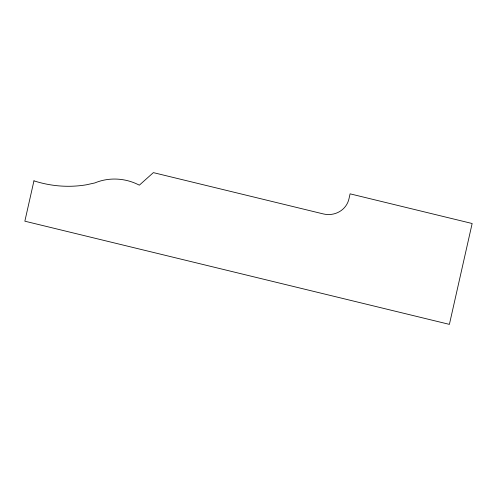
<?xml version="1.0" encoding="UTF-8"?>
<svg xmlns="http://www.w3.org/2000/svg" width="497" height="497" viewBox="0 0 497 497"><rect width="100%" height="100%" fill="white"/><g stroke="black" fill="none" stroke-linecap="round" stroke-linejoin="round"><path stroke-width="0.75" d="M33.951 180.84L24.85 221.19L449.394 324.373L472.15 223.507L350.093 193.842L348.956 198.887A21.868 20.657 21.6 0 1 323.18 213.896L153.362 172.627L139.334 185.176A50.949 48.116 21.6 0 0 94.828 182.939L86.341 184.803A106.787 100.848 21.6 0 1 33.951 180.84"/></g></svg>
